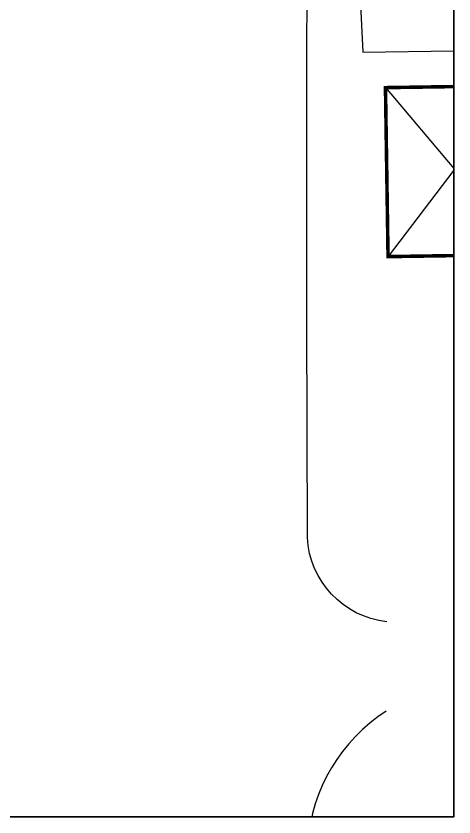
# Model space of a CAD drawing. Header units: millimetres. Extents: x 9 to 147, y 4 to 115.
# Drawn here: x 121.94 to 146.7, y 4.2 to 49.5 of the extents above; entities that cross this region are included whole.
import ezdxf
from ezdxf.xclip import XClip

# ---------------------------------------------------------------- set-up
doc = ezdxf.new("R2010")
doc.units = ezdxf.units.MM
doc.header["$LTSCALE"] = 200
for name, color, linetype in [('XR-현황측량도$0$건물(6)', 252, 'Continuous'), ('XR-현황측량도$0$경계석(33)', 252, 'Continuous'), ('XR-현황측량도$0$아스팔트도로(1)', 252, 'Continuous')]:
    doc.layers.add(name, color=color, linetype=linetype)

# ---------------------------------------------------------------- blocks, each defined once
blk = doc.blocks.new('XR-현황측량도')
at = {"layer": 'XR-현황측량도$0$건물(6)', "const_width": 200}
blk.add_lwpolyline([(229027, 80920), (220337, 80788), (220482, 71231), (229127, 71362)], dxfattribs=at)
at = {"layer": 'XR-현황측량도$0$건물(6)'}
for points in [[(220337, 80788), (228330, 71350)], [(227864, 80902), (220482, 71231)]]:
    blk.add_lwpolyline(points, dxfattribs=at)
at = {"layer": 'XR-현황측량도$0$경계석(33)'}
blk.add_lwpolyline([(220413, 50578, -0.367799), (215923, 55352), (215890, 67657), (215895, 79381), (215900, 89546), (215892, 98221), (215889, 100246), (216172, 100585), (217131, 100272, -0.13633), (218426, 98789), (218632, 91606), (219051, 82787), (229029, 82938)], format="xyb", dxfattribs=at)
at = {"layer": 'XR-현황측량도$0$아스팔트도로(1)'}
blk.add_arc((225615, 37363), 9694, 122.6589, 175.939, dxfattribs=at)

msp = doc.modelspace()

# ---------------------------------------------------------------- linework, layer by layer
msp.add_lwpolyline([(9.3, 114.6), (146.7, 114.6), (146.7, 4.2), (9.3, 4.2)], close=True)

# ---------------------------------------------------------------- block references
ref = msp.add_blockref('XR-현황측량도', (-77.51, -35.338), dxfattribs=dict(xscale=0.001, yscale=0.001, zscale=0.001))
XClip(ref).set_block_clipping_path([(86810.4680804907, 39538.2997129494), (224210.4680804907, 149938.2997129495)])

doc.saveas('drawing.dxf')
